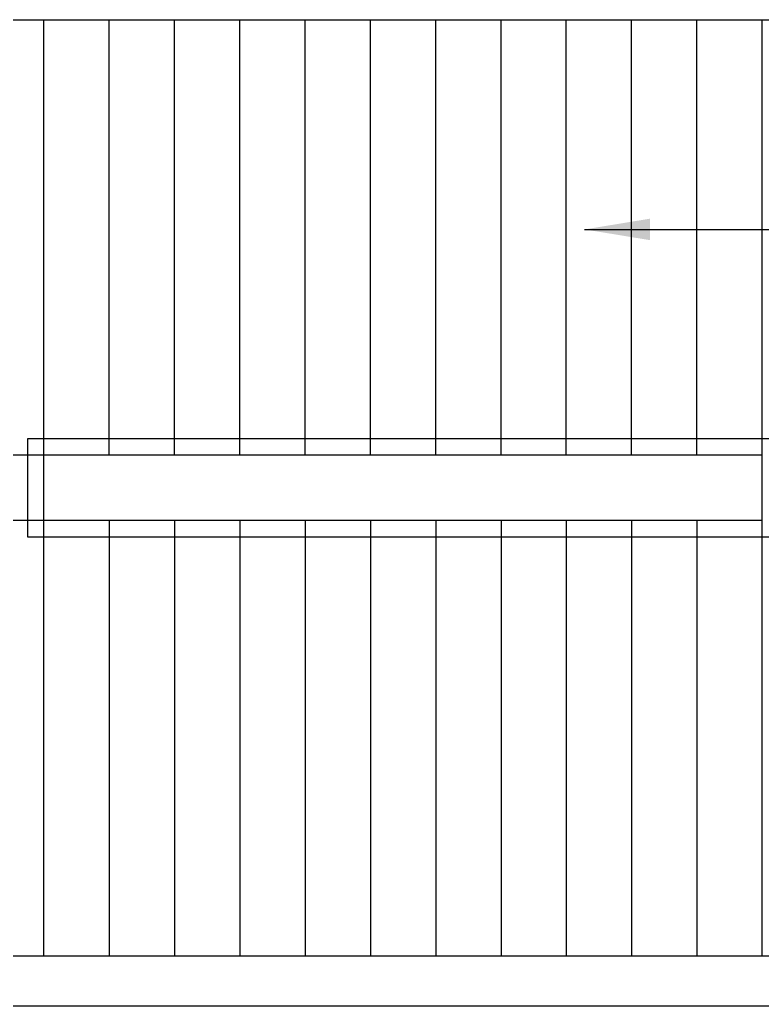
# Model space of a CAD drawing. Extents: x 7897917 to 8423973, y -6487334 to -6173396.
# Drawn here: x 8254558 to 8257968, y -6406061 to -6401531 of the extents above; entities that cross this region are included whole.
import ezdxf

# ---------------------------------------------------------------- set-up
doc = ezdxf.new("R2010")
doc.units = 0
doc.header["$LTSCALE"] = 600
doc.header["$MEASUREMENT"] = 0
doc.linetypes.add('DASHED', pattern=[0.75, 0.5, -0.25])
doc.layers.get('0').update_dxf_attribs({"linetype": 'CONTINUOUS'})
doc.layers.add('Stairscase', color=7, linetype='CONTINUOUS')
doc.layers.add('Walls', color=7, linetype='CONTINUOUS')
doc.styles.add('ari', font='arial.ttf')
doc.dimstyles.new('int. dim', dxfattribs={"dimtxt": 450, "dimasz": 80, "dimexe": 80, "dimexo": 0, "dimgap": 70, "dimtad": 0, "dimdec": 0, "dimzin": 12, "dimdsep": 46, "dimtxsty": 'ari', "dimblk": 'OBLIQUE', "dimcen": 2, "dimdle": 80, "dimclrd": 256, "dimclre": 256, "dimclrt": 6, "dimadec": 0, "dimazin": 0, "dimtfac": 1, "dimtdec": 0, "dimtix": 1, "dimtmove": 2, "dimatfit": 3, "dimfxl": 1, "dimtolj": 1, "dimtzin": 0, "dimlwd": -1, "dimlwe": -1, "dimarcsym": 0})

# ---------------------------------------------------------------- blocks, each defined once
blk = doc.blocks.new('_Oblique')
at = {"color": 0, "linetype": 'ByBlock', "lineweight": -2}
blk.add_line((-0.5, -0.5), (0.5, 0.5), dxfattribs=at)

msp = doc.modelspace()

# ---------------------------------------------------------------- linework, layer by layer
at = {"layer": 'Stairscase', "color": 7}
for p, q in [((8254668.032, -6403530.944, 29.814), (8254668.032, -6401530.944, 29.814)), ((8254968.032, -6403530.944, 29.814), (8254968.032, -6401530.944, 29.814)), ((8255268.032, -6403530.944, 29.814), (8255268.032, -6401530.944, 29.814)), ((8255568.032, -6403530.944, 29.814), (8255568.032, -6401530.944, 29.814)), ((8255868.032, -6403530.944, 29.814), (8255868.032, -6401530.944, 29.814)), ((8256168.032, -6403530.944, 29.814), (8256168.032, -6401530.834, 29.814)), ((8256468.032, -6403530.944, 29.814), (8256468.032, -6401530.834, 29.814)), ((8256768.032, -6403530.944, 29.814), (8256768.032, -6401530.834, 29.814)), ((8257068.032, -6403530.944, 29.814), (8257068.032, -6401530.944, 29.814)), ((8257368.032, -6403530.944, 29.814), (8257368.032, -6401530.944, 29.814)), ((8257668.032, -6403530.944, 29.814), (8257668.032, -6401530.944, 29.814)), ((8257968.032, -6403530.944, 29.814), (8257968.032, -6401530.944, 29.814)), ((8258043.032, -6403455.944, 29.814), (8254593.032, -6403455.944, 29.814)), ((8254593.032, -6403455.944, 29.814), (8254593.032, -6403905.944, 29.814)), ((8254668.033, -6403530.944, 29.814), (8252668.033, -6403530.944, 29.814)), ((8257968.032, -6403530.944, 29.814), (8254668.032, -6403530.944, 29.814)), ((8254668.032, -6403830.944, 29.814), (8254668.032, -6403530.944, 29.814)), ((8257968.032, -6403830.944, 29.814), (8257968.032, -6403530.944, 29.814)), ((8254668.033, -6403830.944, 29.814), (8252668.033, -6403830.944, 29.814)), ((8257968.032, -6403830.944, 29.814), (8254668.032, -6403830.944, 29.814)), ((8254593.032, -6403905.944, 29.814), (8258043.032, -6403905.944, 29.814))]:
    msp.add_line(p, q, dxfattribs=at)
at = {"layer": 'Stairscase', "color": 8, "linetype": 'DASHED', "ltscale": 10}
for p, q in [((8254668.032, -6405830.944, 29.814), (8254668.032, -6403830.944, 29.814)), ((8254968.032, -6403830.944, 29.814), (8254968.032, -6405830.944, 29.814)), ((8255268.032, -6403830.944, 29.814), (8255268.032, -6405830.944, 29.814)), ((8255568.032, -6403830.944, 29.814), (8255568.032, -6405830.944, 29.814)), ((8255868.032, -6403830.944, 29.814), (8255868.032, -6405830.944, 29.814)), ((8256168.032, -6403830.944, 29.814), (8256168.032, -6405830.944, 29.814)), ((8256468.032, -6403830.944, 29.814), (8256468.032, -6405830.944, 29.814)), ((8256768.032, -6403830.944, 29.814), (8256768.032, -6405830.944, 29.814)), ((8257068.032, -6403830.944, 29.814), (8257068.032, -6405830.944, 29.814)), ((8257368.032, -6403830.944, 29.814), (8257368.032, -6405830.944, 29.814)), ((8257668.032, -6403830.944, 29.814), (8257668.032, -6405830.944, 29.814)), ((8257968.032, -6405830.944, 29.814), (8257968.032, -6403830.944, 29.814))]:
    msp.add_line(p, q, dxfattribs=at)
at = {"layer": 'Walls'}
for p, q in [((8253038.209, -6401531.007, 5.284), (8259432.209, -6401531.007, 20.471)), ((8259431.98, -6405831.084, 29.814), (8253038.208, -6405831.086, 8.025)), ((8259431.98, -6406061.084, 29.814), (8253038.208, -6406061.086, 8.025))]:
    msp.add_line(p, q, dxfattribs=at)

# ---------------------------------------------------------------- leaders
at = {"layer": 'Stairscase', "color": 7, "linetype": 'Continuous'}
msp.add_leader([(8257152.156, -6402493.72, 30.154), (8258401.032, -6402493.72, 30.154)], dimstyle='int. dim', override={"dimasz": 300, "dimgap": 70, "dimtad": 0, "dimclrd": 256}, dxfattribs=at)

doc.saveas('drawing.dxf')
